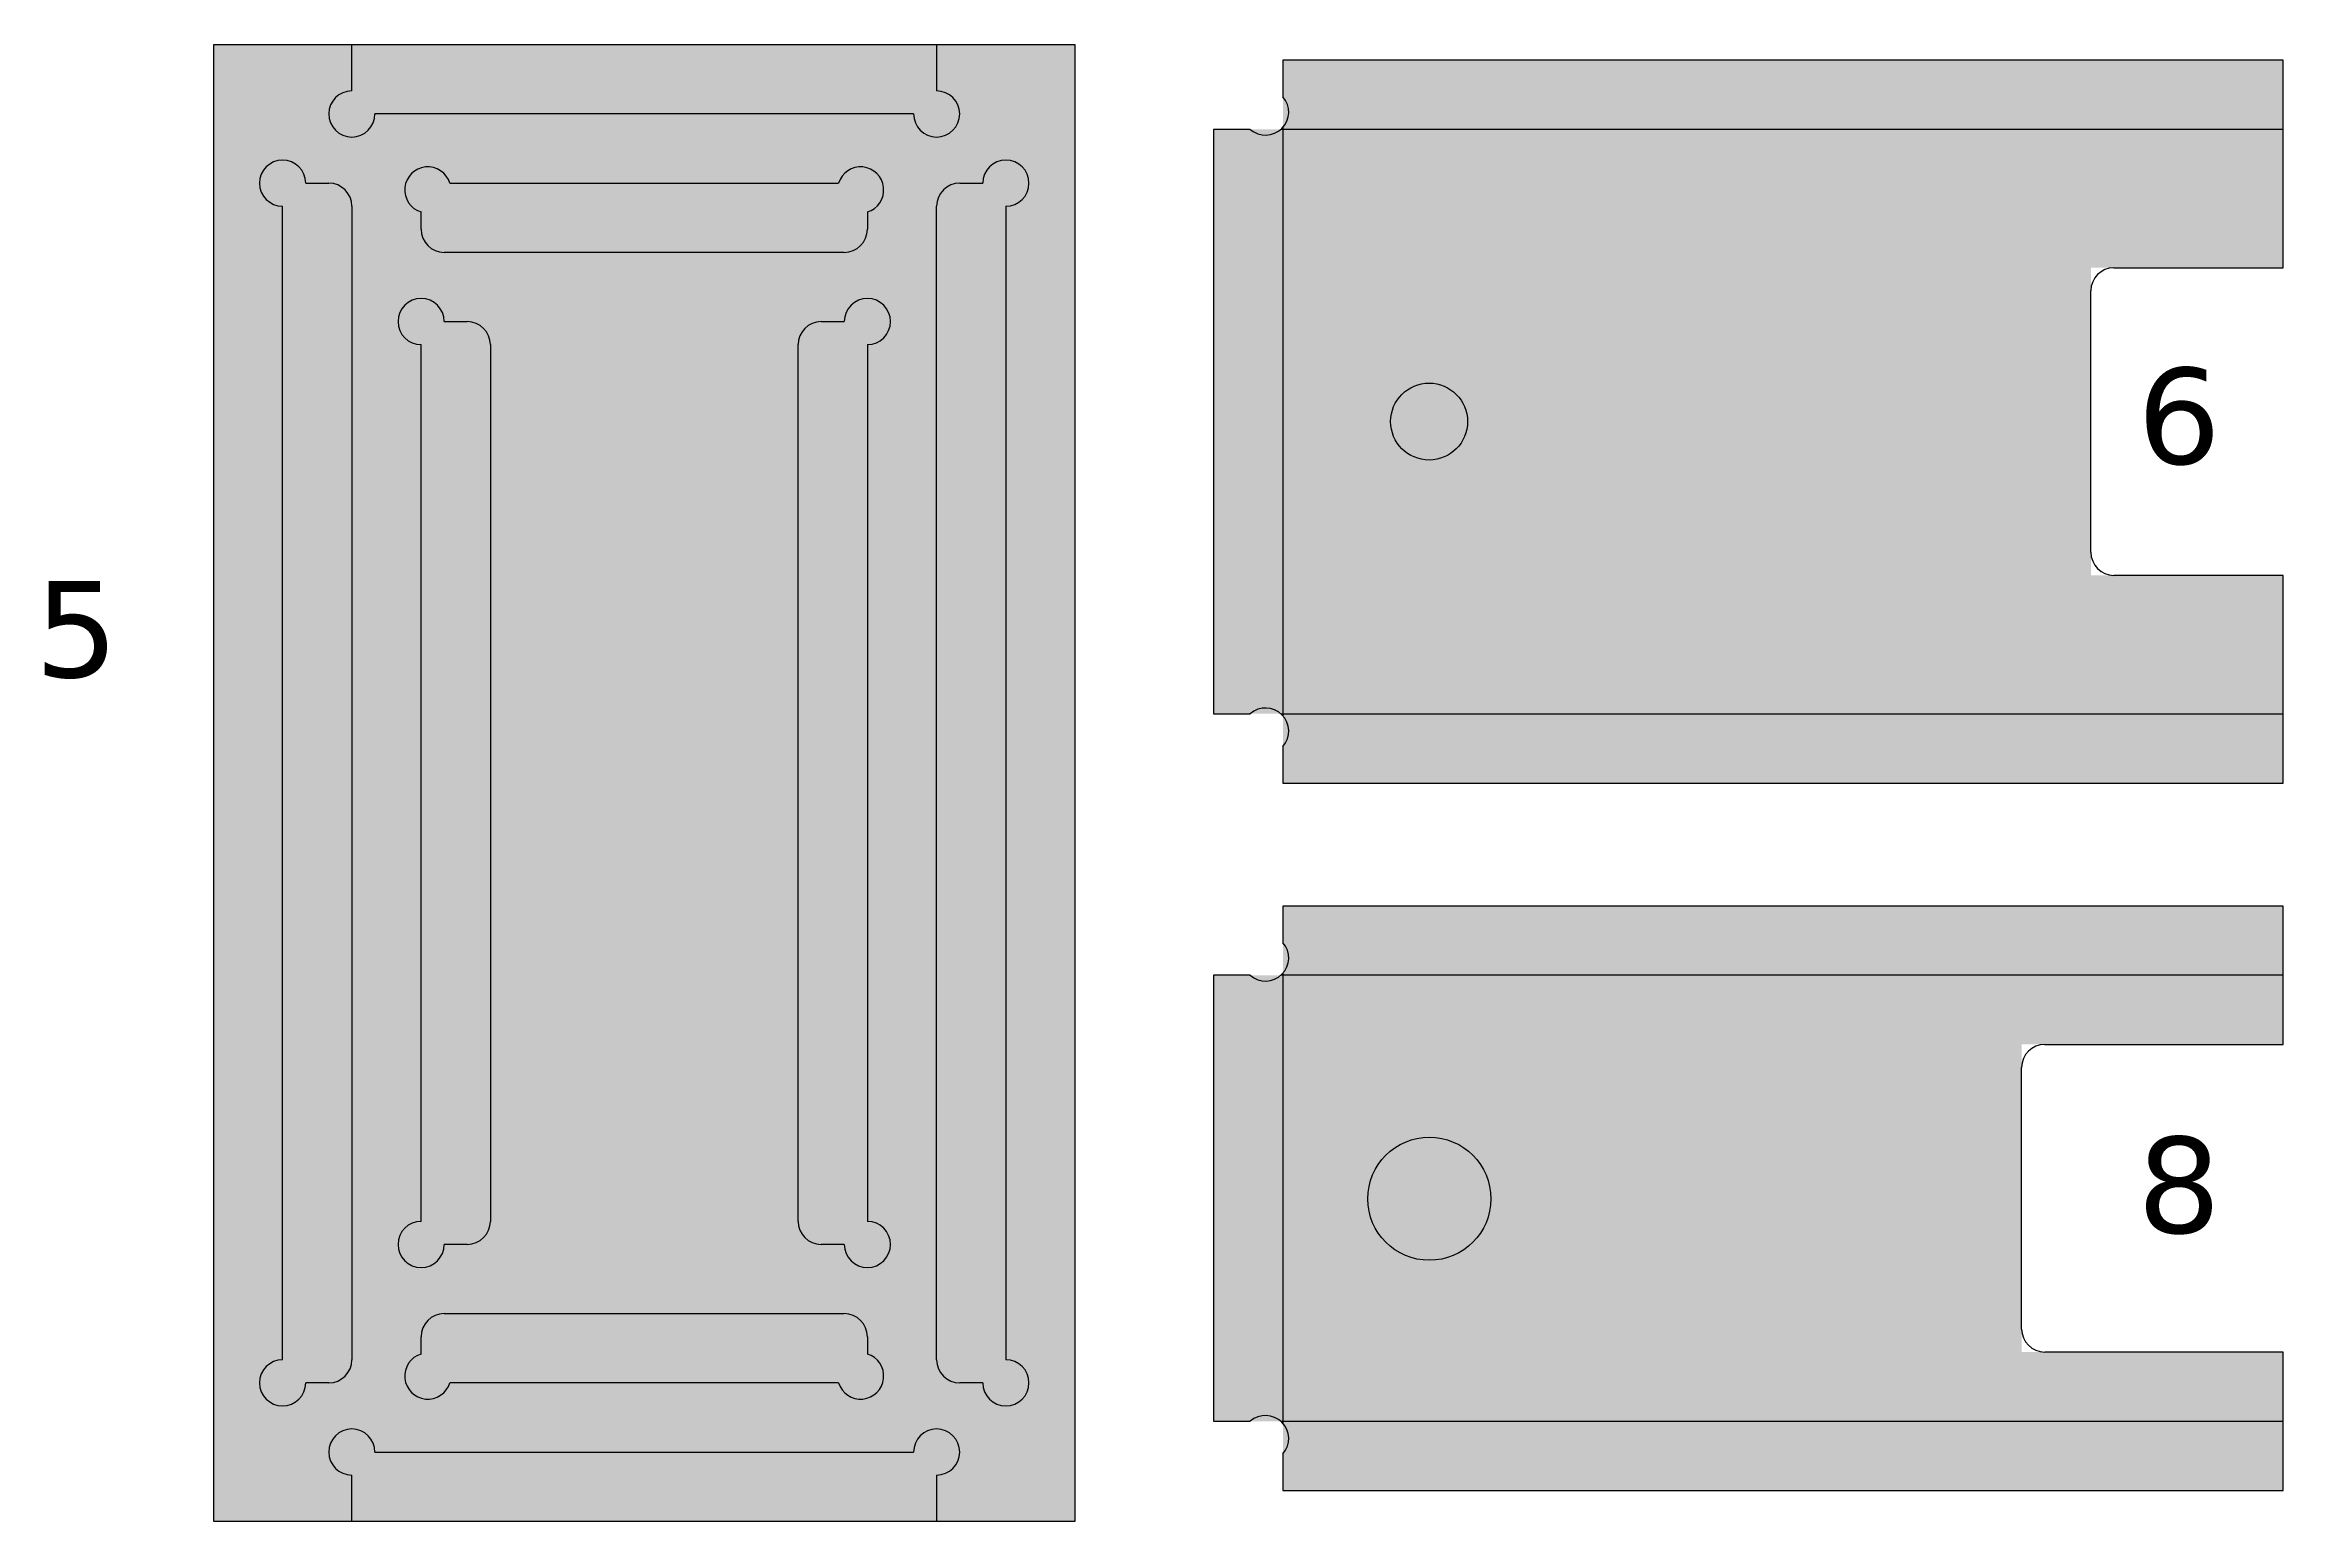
# Model space of a CAD drawing. Header units: millimetres. Extents: x -22 to 561, y -285 to 386.
# Drawn here: x -21.9 to 269, y 0 to 192 of the extents above; entities that cross this region are included whole.
import ezdxf

# ---------------------------------------------------------------- set-up
doc = ezdxf.new("R2010")
doc.units = ezdxf.units.MM
doc.layers.get('0').update_dxf_attribs({"lineweight": 25, "true_color": 0x000000})
doc.styles.add('textstyle2', font='')
doc.styles.add('textstyle3', font='')
doc.styles.add('textstyle4', font='')
doc.styles.get('textstyle2').set_extended_font_data('DejaVu Sans')
doc.styles.get('textstyle3').set_extended_font_data('DejaVu Sans')
doc.styles.get('textstyle4').set_extended_font_data('DejaVu Sans')

msp = doc.modelspace()

# ---------------------------------------------------------------- hatches: boundary and pattern name
at = {"true_color": 0xffff00}
msp.add_hatch(color=2, dxfattribs=at).paths.add_polyline_path([(112, 0), (112, 192), (94, 192), (18, 192), (0, 192), (0, 0), (18, 0), (94, 0)])
at = {"true_color": 0x00ffff}
h = msp.add_hatch(color=4, dxfattribs=at)
edge = h.paths.add_edge_path()
edge.add_line((91, 183), (21, 183))
edge.add_arc((18, 183), 3, 90, 0, ccw=False)
edge.add_line((18, 186), (18, 192))
edge.add_line((18, 192), (94, 192))
edge.add_line((94, 192), (94, 186))
edge.add_arc((94, 183), 3, 180, 90, ccw=False)
for points in [[(269, 190), (139, 190), (139, 181), (269, 181)], [(269, 96), (269, 105), (139, 105), (139, 96)], [(269, 71), (269, 80), (139, 80), (139, 71)], [(139, 71), (139, 13), (130, 13), (130, 71)], [(269, 4), (269, 13), (139, 13), (139, 4)]]:
    msp.add_hatch(color=4, dxfattribs=at).paths.add_polyline_path(points)
at = {"true_color": 0xff7f00}
msp.add_hatch(color=30, dxfattribs=at).paths.add_polyline_path([(130, 105), (139, 105), (139, 181), (130, 181)])
at = {"true_color": 0xffff00}
h = msp.add_hatch(color=2, dxfattribs=at)
edge = h.paths.add_edge_path()
edge.add_arc((158.00010230150596, 142.99983061269322), 5, 0, 360)
h.paths.add_polyline_path([(139, 105), (269, 105), (269, 123), (244, 123), (244, 163), (269, 163), (269, 181), (139, 181)])
at = {"true_color": 0x00ffff}
h = msp.add_hatch(color=4, dxfattribs=at)
edge = h.paths.add_edge_path()
edge.add_line((15, 18), (12, 18))
edge.add_arc((9, 18), 3, 90, 0, ccw=False)
edge.add_line((9, 21), (9, 171))
edge.add_arc((9, 174), 3, 0, 270, ccw=False)
edge.add_line((12, 174), (15, 174))
edge.add_arc((15, 171), 3, 0, 90, ccw=False)
edge.add_line((18, 171), (18, 21))
edge.add_arc((15, 21), 3, 270, 0, ccw=False)
at = {"true_color": 0x0000ff}
h = msp.add_hatch(color=5, dxfattribs=at)
edge = h.paths.add_edge_path()
edge.add_line((30.74711512919512, 174), (81.25288487080502, 174))
edge.add_arc((84.12132034355965, 173.12132034355963), 3, 287.03124845822344, 162.9687515417756, ccw=False)
edge.add_line((85, 170.25288487080488), (85, 168))
edge.add_arc((82, 168), 3, 270, 0, ccw=False)
edge.add_line((82, 165), (30, 165))
edge.add_arc((30, 168), 3, 180, 270, ccw=False)
edge.add_line((27, 168), (27, 170.25288487080488))
edge.add_arc((27.878679656440358, 173.12132034355963), 3, 17.031248458223672, 252.96875154177644, ccw=False)
at = {"true_color": 0x00ffff}
h = msp.add_hatch(color=4, dxfattribs=at)
edge = h.paths.add_edge_path()
edge.add_line((94, 21), (94, 171))
edge.add_arc((97, 171), 3, 90, 180, ccw=False)
edge.add_line((97, 174), (100, 174))
edge.add_arc((103, 174), 3, 270, 180, ccw=False)
edge.add_line((103, 171), (103, 21))
edge.add_arc((103, 18), 3, 180, 90, ccw=False)
edge.add_line((100, 18), (97, 18))
edge.add_arc((97, 21), 3, 180, 270, ccw=False)
at = {"true_color": 0x0000ff}
h = msp.add_hatch(color=5, dxfattribs=at)
edge = h.paths.add_edge_path()
edge.add_line((30, 156), (33, 156))
edge.add_arc((33, 153), 3, 0, 90, ccw=False)
edge.add_line((36, 153), (36, 39))
edge.add_arc((33, 39), 3, 270, 0, ccw=False)
edge.add_line((33, 36), (30, 36))
edge.add_arc((27, 36), 3, 90, 0, ccw=False)
edge.add_line((27, 39), (27, 153))
edge.add_arc((27, 156), 3, 0, 270, ccw=False)
h = msp.add_hatch(color=5, dxfattribs=at)
edge = h.paths.add_edge_path()
edge.add_line((79, 156), (82, 156))
edge.add_arc((85, 156), 3, 270, 180, ccw=False)
edge.add_line((85, 153), (85, 39))
edge.add_arc((85, 36), 3, 180, 90, ccw=False)
edge.add_line((82, 36), (79, 36))
edge.add_arc((79, 39), 3, 180, 270, ccw=False)
edge.add_line((76, 39), (76, 153))
edge.add_arc((79, 153), 3, 90, 180, ccw=False)
at = {"true_color": 0xff00ff}
h = msp.add_hatch(color=6, dxfattribs=at)
edge = h.paths.add_edge_path()
edge.add_arc((158.00010230150596, 142.99983061269322), 5, 0, 360)
at = {"true_color": 0xffff00}
h = msp.add_hatch(color=2, dxfattribs=at)
h.paths.add_polyline_path([(139, 71), (139, 13), (269, 13), (269, 22), (235, 22), (235, 62), (269, 62), (269, 71)])
edge = h.paths.add_edge_path()
edge.add_arc((158.03093410123714, 41.939530267005445), 7.969295319376338, 0, 360)
at = {"true_color": 0x800080}
h = msp.add_hatch(color=214, dxfattribs=at)
edge = h.paths.add_edge_path()
edge.add_arc((158.03093410123714, 41.939530267005445), 7.969295319376338, 0, 360)
at = {"true_color": 0x0000ff}
h = msp.add_hatch(color=5, dxfattribs=at)
edge = h.paths.add_edge_path()
edge.add_arc((30, 24), 3, 90, 180)
edge.add_line((27, 24), (27, 21.747115129195123))
edge.add_arc((27.878679656440358, 18.878679656440358), 3, 107.03124845822346, 342.96875154177576)
edge.add_line((30.747115129194974, 18), (81.25288487080488, 18))
edge.add_arc((84.12132034355965, 18.878679656440358), 3, 197.03124845822342, 72.96875154177664)
edge.add_line((85, 21.747115129195127), (85, 24))
edge.add_arc((82, 24), 3, 0, 90)
edge.add_line((82, 27), (30, 27))
at = {"true_color": 0x00ffff}
h = msp.add_hatch(color=4, dxfattribs=at)
edge = h.paths.add_edge_path()
edge.add_arc((94, 9), 3, 270, 180)
edge.add_line((91, 9), (21, 9))
edge.add_arc((18, 9), 3, 0, 270)
edge.add_line((18, 6), (18, 0))
edge.add_line((18, 0), (94, 0))
edge.add_line((94, 0), (94, 6))

# ---------------------------------------------------------------- linework, layer by layer
for p, q in [((18, 192), (0, 192)), ((0, 192), (0, 0)), ((18, 192), (0, 192)), ((0, 192), (0, 0)), ((18, 186), (18, 192)), ((94, 192), (18, 192)), ((112, 192), (94, 192)), ((94, 192), (94, 186)), ((112, 192), (94, 192)), ((112, 0), (112, 192)), ((112, 0), (112, 192)), ((269, 190), (139, 190)), ((139, 190), (139, 185.23431348329845)), ((269, 181), (269, 190)), ((91, 183), (21, 183)), ((134.76568651670155, 181), (130, 181)), ((130, 181), (130, 105)), ((134.76568651670155, 181), (130, 181)), ((130, 181), (130, 105)), ((139, 181), (138.73431348329845, 181)), ((139, 181), (138.73431348329845, 181)), ((139, 181.26568651670155), (139, 181)), ((269, 181), (139, 181)), ((139, 181), (139, 105)), ((269, 163), (269, 181)), ((269, 181), (269, 181)), ((269, 163), (269, 181)), ((12, 174), (15, 174)), ((30.74711512919512, 174), (81.25288487080502, 174)), ((97, 174), (100, 174)), ((9, 21), (9, 171)), ((18, 171), (18, 21)), ((27, 168), (27, 170.25288487080488)), ((85, 170.25288487080488), (85, 168)), ((94, 21), (94, 171)), ((103, 171), (103, 21)), ((82, 165), (30, 165)), ((247, 163), (269, 163)), ((247, 163), (269, 163)), ((244, 126), (244, 160)), ((244, 126), (244, 160)), ((30, 156), (33, 156)), ((79, 156), (82, 156)), ((27, 39), (27, 153)), ((36, 153), (36, 39)), ((76, 39), (76, 153)), ((85, 153), (85, 39)), ((269, 123), (247, 123)), ((269, 123), (247, 123)), ((269, 105), (269, 123)), ((269, 105), (269, 123)), ((130, 105), (134.76568651670155, 105)), ((130, 105), (134.76568651670155, 105)), ((138.73431348329845, 105), (139, 105)), ((138.73431348329845, 105), (139, 105)), ((139, 105), (269, 105)), ((139, 105), (139, 104.73431348329844)), ((269, 96), (269, 105)), ((139, 100.76568651670156), (139, 96)), ((139, 96), (269, 96)), ((269, 80), (139, 80)), ((139, 80), (139, 75.23431348329844)), ((269, 71), (269, 80)), ((134.76568651670155, 71), (130, 71)), ((130, 71), (130, 13)), ((139, 71), (138.73431348329845, 71)), ((139, 71.26568651670155), (139, 71)), ((269, 71), (139, 71)), ((139, 71), (139, 13)), ((269, 62), (269, 71)), ((269, 62), (269, 71)), ((238, 62), (269, 62)), ((238, 62), (269, 62)), ((235, 25), (235, 59)), ((235, 25), (235, 59)), ((33, 36), (30, 36)), ((82, 36), (79, 36)), ((30, 27), (82, 27)), ((27, 21.747115129195123), (27, 24)), ((85, 24), (85, 21.747115129195127)), ((269, 22), (238, 22)), ((269, 22), (238, 22)), ((269, 13), (269, 22)), ((269, 13), (269, 22)), ((15, 18), (12, 18)), ((81.25288487080488, 18), (30.747115129194974, 18)), ((100, 18), (97, 18)), ((130, 13), (134.76568651670155, 13)), ((138.73431348329845, 13), (139, 13)), ((139, 13), (269, 13)), ((139, 13), (139, 12.734313483298443)), ((269, 4), (269, 13)), ((21, 9), (91, 9)), ((139, 8.765686516701557), (139, 4)), ((18, 0), (18, 6)), ((94, 6), (94, 0)), ((139, 4), (269, 4)), ((0, 0), (18, 0)), ((0, 0), (18, 0)), ((18, 0), (94, 0)), ((94, 0), (112, 0)), ((94, 0), (112, 0))]:
    msp.add_line(p, q)
for centre, radius in [((158.00010230150596, 142.99983061269322), 5), ((158.03093410123714, 41.939530267005445), 8)]:
    msp.add_circle(centre, radius)
for centre, start, end in [((18, 183), 90, 0), ((94, 183), 180, 90), ((136.75, 183.25), 228.59037789072906, 41.40962210927096), ((9, 174), 0, 270), ((27.878679656440358, 173.12132034355963), 17.031248458223683, 252.96875154177647), ((84.12132034355965, 173.12132034355963), 287.03124845822344, 162.9687515417756), ((103, 174), 270, 180), ((15, 171), 0, 90), ((97, 171), 90, 180), ((30, 168), 180, 270), ((82, 168), 270, 0), ((247, 160), 90, 180), ((27, 156), 0, 270), ((85, 156), 270, 180), ((33, 153), 0, 90), ((79, 153), 90, 180), ((247, 126), 180, 270), ((136.75, 102.75), 318.5903778907292, 131.40962210927094), ((136.75, 73.25), 228.59037789072906, 41.409622109270764), ((238, 59), 90, 180), ((27, 36), 90, 0), ((33, 39), 270, 0), ((79, 39), 180, 270), ((85, 36), 180, 90), ((30, 24), 90, 180), ((82, 24), 0, 90), ((238, 25), 180, 270), ((9, 18), 90, 0), ((15, 21), 270, 0), ((27.878679656440358, 18.878679656440358), 107.03124845822346, 342.96875154177576), ((84.12132034355965, 18.878679656440358), 197.03124845822342, 72.96875154177664), ((97, 21), 180, 270), ((103, 18), 180, 90), ((18, 9), 0, 270), ((94, 9), 270, 180), ((136.75, 10.75), 318.59037789072914, 131.409622109271)]:
    msp.add_arc(centre, 3, start, end)

# ---------------------------------------------------------------- texts
at = {"char_height": 1, "attachment_point": 1}
for s, insert, style in [('\\H12.5;6', (250, 150), 'textstyle4'), ('\\H12.5;5', (-23.229356490939267, 122.25982061251972), 'textstyle3'), ('\\H12.5;8', (250, 50), 'textstyle2')]:
    msp.add_mtext(s, dxfattribs=dict(at, insert=insert, style=style))

doc.saveas('drawing.dxf')
